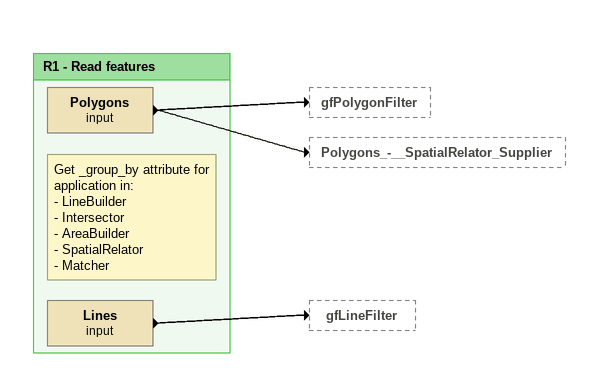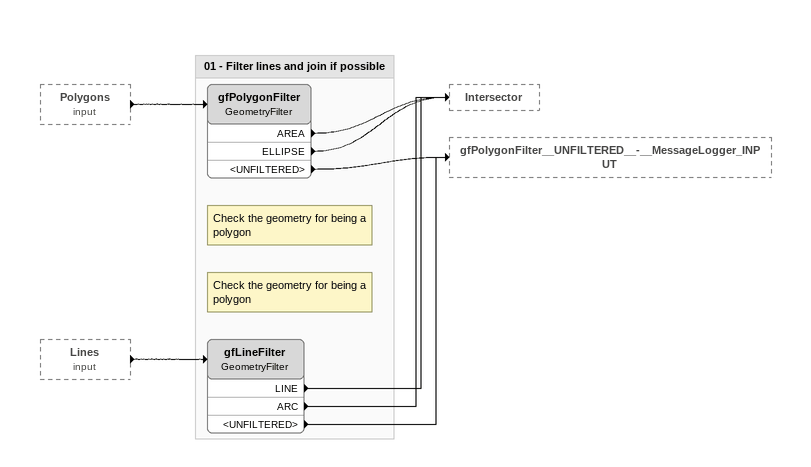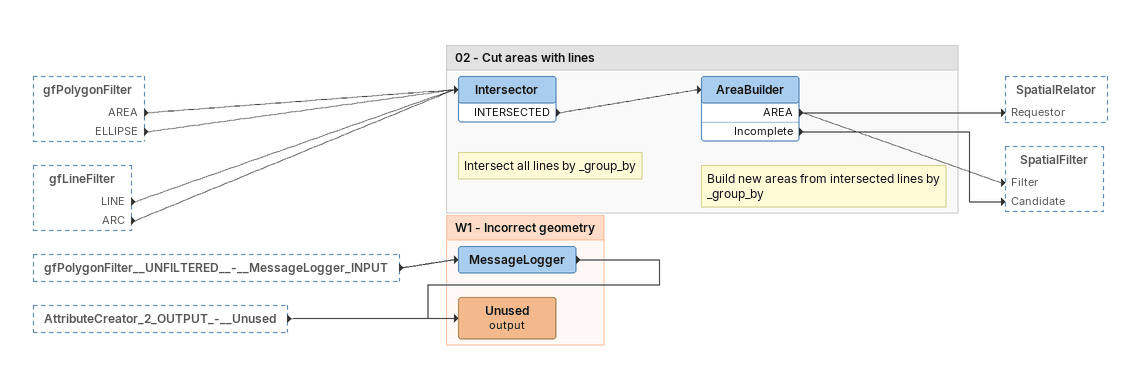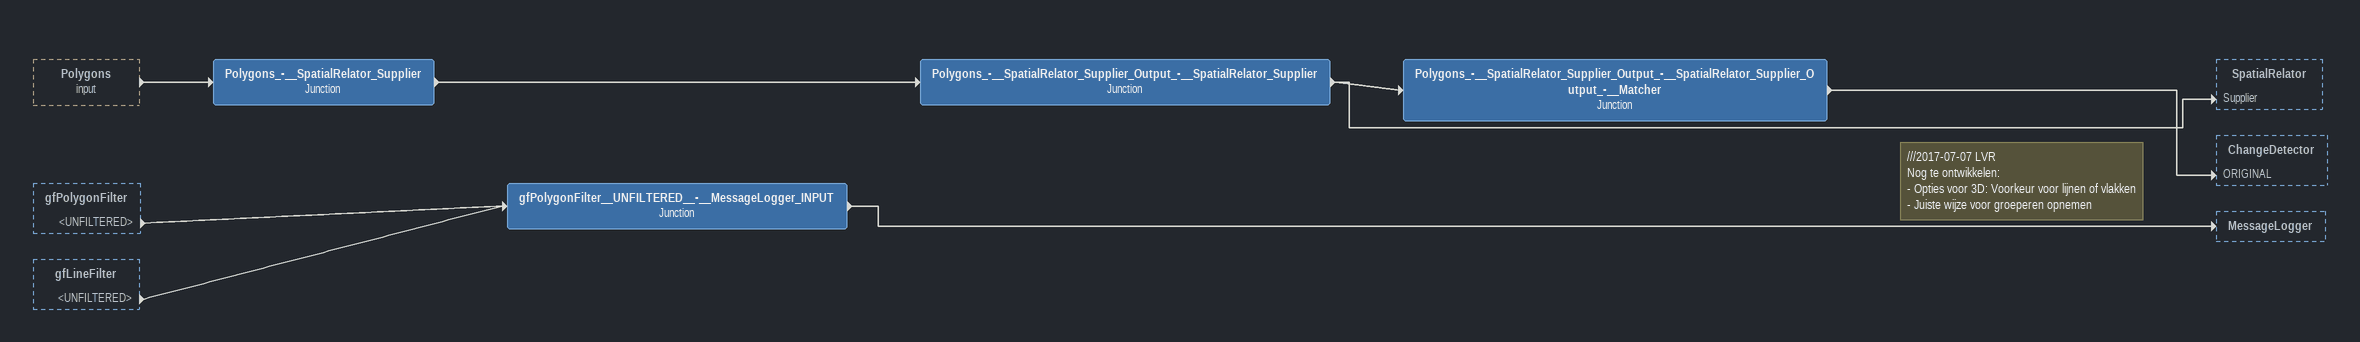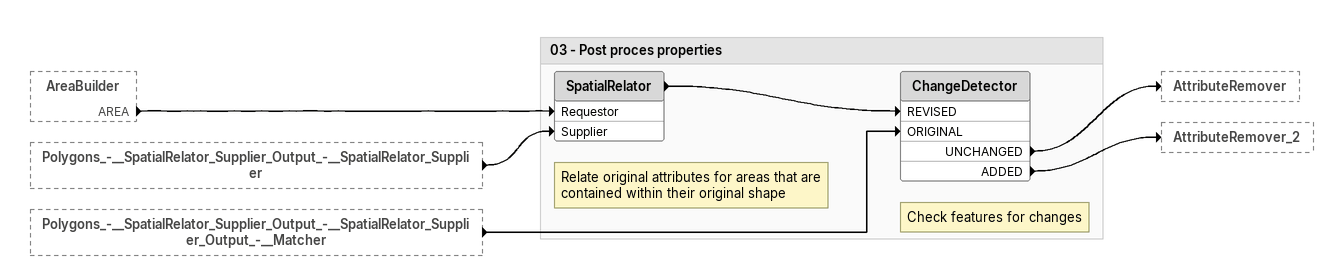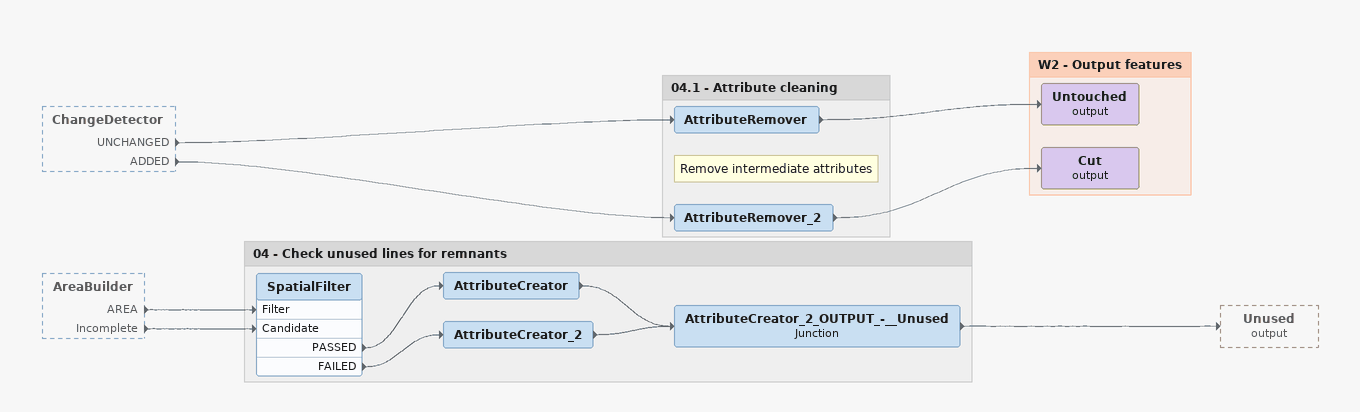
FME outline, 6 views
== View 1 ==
Bookmark: R1 - Read features
Note: Get _group_by attribute for application in: / - LineBuilder / - Intersector / - AreaBuilder / - SpatialRelator / - Matcher
Polygons (input)
    -> gfPolygonFilter
    -> Polygons_-__SpatialRelator_Supplier
Lines (input)
    -> gfLineFilter

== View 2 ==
Polygons (input) [outside]
    -> gfPolygonFilter
Lines (input) [outside]
    -> gfLineFilter

Bookmark: 01 - Filter lines and join if possible
Note: Check the geometry for being a polygon
gfPolygonFilter: GeometryFilter
    AREA -> Intersector
    ELLIPSE -> Intersector
    <UNFILTERED> -> gfPolygonFilter__UNFILTERED__-__MessageLogger_INPUT
Note: Check the geometry for being a polygon
gfLineFilter: GeometryFilter
    LINE -> Intersector
    ARC -> Intersector
    <UNFILTERED> -> gfPolygonFilter__UNFILTERED__-__MessageLogger_INPUT

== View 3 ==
gfPolygonFilter [outside]
    AREA -> Intersector
    ELLIPSE -> Intersector
gfLineFilter [outside]
    LINE -> Intersector
    ARC -> Intersector
gfPolygonFilter__UNFILTERED__-__MessageLogger_INPUT [outside]
    -> MessageLogger
AttributeCreator_2_OUTPUT_-__Unused [outside]
    -> Unused (output)

Bookmark: 02 - Cut areas with lines
Note: Intersect all lines by _group_by
Intersector
    INTERSECTED -> AreaBuilder
Note: Build new areas from intersected lines by _group_by
AreaBuilder
    AREA -> SpatialRelator [Requestor]
    AREA -> SpatialFilter [Filter]
    Incomplete -> SpatialFilter [Candidate]

Bookmark: W1 - Incorrect geometry
MessageLogger
    -> Unused (output)
Unused (output)

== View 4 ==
Polygons (input) [outside]
    -> Polygons_-__SpatialRelator_Supplier
gfPolygonFilter [outside]
    <UNFILTERED> -> gfPolygonFilter__UNFILTERED__-__MessageLogger_INPUT
gfLineFilter [outside]
    <UNFILTERED> -> gfPolygonFilter__UNFILTERED__-__MessageLogger_INPUT
Polygons_-__SpatialRelator_Supplier: Junction
    -> Polygons_-__SpatialRelator_Supplier_Output_-__SpatialRelator_Supplier
Polygons_-__SpatialRelator_Supplier_Output_-__SpatialRelator_Supplier: Junction
    -> SpatialRelator [Supplier]
    -> Polygons_-__SpatialRelator_Supplier_Output_-__SpatialRelator_Supplier_Output_-__Matcher
Note: ///2017-07-07 LVR / Nog te ontwikkelen: / - Opties voor 3D: Voorkeur voor lijnen of vlakken / - Juiste wijze voor groeperen opnemen
Polygons_-__SpatialRelator_Supplier_Output_-__SpatialRelator_Supplier_Output_-__Matcher: Junction
    -> ChangeDetector [ORIGINAL]
gfPolygonFilter__UNFILTERED__-__MessageLogger_INPUT: Junction
    -> MessageLogger

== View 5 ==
AreaBuilder [outside]
    AREA -> SpatialRelator [Requestor]
Polygons_-__SpatialRelator_Supplier_Output_-__SpatialRelator_Supplier [outside]
    -> SpatialRelator [Supplier]
Polygons_-__SpatialRelator_Supplier_Output_-__SpatialRelator_Supplier_Output_-__Matcher [outside]
    -> ChangeDetector [ORIGINAL]

Bookmark: 03 - Post proces properties
Note: Relate original attributes for areas that are contained within their original shape
SpatialRelator
    -> ChangeDetector [REVISED]
Note: Check features for changes
ChangeDetector
    UNCHANGED -> AttributeRemover
    ADDED -> AttributeRemover_2

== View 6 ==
ChangeDetector [outside]
    UNCHANGED -> AttributeRemover
    ADDED -> AttributeRemover_2
AreaBuilder [outside]
    AREA -> SpatialFilter [Filter]
    Incomplete -> SpatialFilter [Candidate]

Bookmark: 04.1 - Attribute cleaning
Note: Remove intermediate attributes
AttributeRemover
    -> Untouched (output)
AttributeRemover_2
    -> Cut (output)

Bookmark: W2 - Output features
Untouched (output)
Cut (output)

Bookmark: 04 - Check unused lines for remnants
SpatialFilter
    PASSED -> AttributeCreator
    FAILED -> AttributeCreator_2
AttributeCreator
    -> AttributeCreator_2_OUTPUT_-__Unused
AttributeCreator_2
    -> AttributeCreator_2_OUTPUT_-__Unused
AttributeCreator_2_OUTPUT_-__Unused: Junction
    -> Unused (output)
